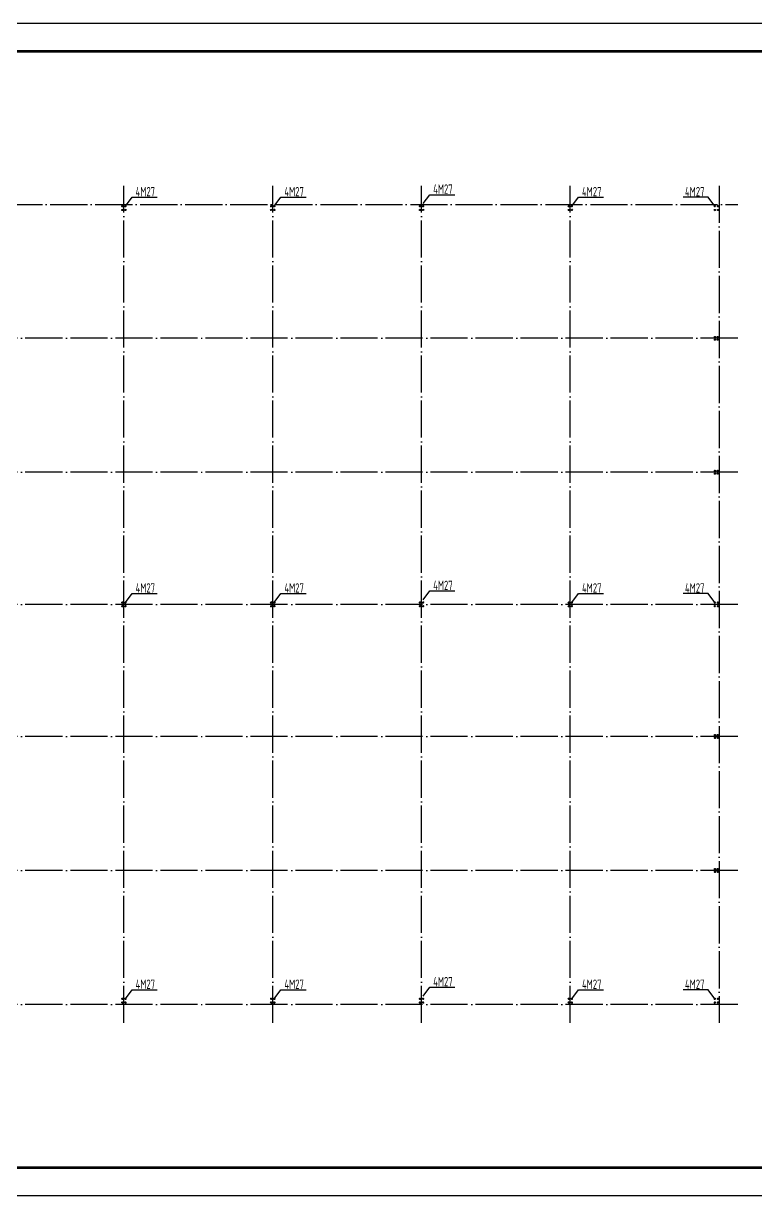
# Model space of a CAD drawing. Extents: x 32461 to 402082, y -617694 to 182569.
# Drawn here: x 115691 to 155051, y -140228 to -77228 of the extents above; entities that cross this region are included whole.
import ezdxf

# ---------------------------------------------------------------- set-up
doc = ezdxf.new("R2010")
doc.units = 0
doc.header["$LTSCALE"] = 1000
doc.header["$MEASUREMENT"] = 0
doc.linetypes.add('DASH', pattern=[0.35, 0.25, -0.1])
doc.linetypes.add('DOTE', pattern=[2.42, 2, -0.2, 0.02, -0.2])
for name, color, linetype in [('DOTE', 252, 'CONTINUOUS'), ('PUB_HATCH', 8, 'CONTINUOUS'), ('PUB_TITLE', 4, 'CONTINUOUS'), ('REIN', 1, 'CONTINUOUS'), ('WALL', 6, 'CONTINUOUS'), ('锚栓', 60, 'CONTINUOUS')]:
    doc.layers.add(name, color=color, linetype=linetype)
doc.styles.add('TSSD_REIN', font='atssdeng.shx', dxfattribs={"width": 0.7, "bigfont": 'atssdchn.shx'})

msp = doc.modelspace()

# ---------------------------------------------------------------- hatches: boundary and pattern name
at = {"layer": 'PUB_HATCH'}
h = msp.add_hatch(dxfattribs=at)
h.set_pattern_fill('ANSI31', color=256, angle=-90, style=0)
h.set_pattern_definition([(315, (20721.5083, 13330.3366), (1.122532015, 1.122532015), [])])
h.paths.add_polyline_path([(120977.1, -87051.5, 1), (121039.1, -87051.5, 1)])
h = msp.add_hatch(dxfattribs=at)
h.set_pattern_fill('ANSI31', color=256, angle=-90, style=0)
h.set_pattern_definition([(315, (20721.5083, 13130.3366), (1.122532015, 1.122532015), [])])
h.paths.add_polyline_path([(120977.1, -87251.5, 1), (121039.1, -87251.5, 1)])
h = msp.add_hatch(dxfattribs=at)
h.set_pattern_fill('ANSI31', color=256, angle=-90, style=0)
h.set_pattern_definition([(315, (20891.5083, 13330.3366), (1.122532015, 1.122532015), [])])
h.paths.add_polyline_path([(121147.1, -87051.5, 1), (121209.1, -87051.5, 1)])
h = msp.add_hatch(dxfattribs=at)
h.set_pattern_fill('ANSI31', color=256, angle=-90, style=0)
h.set_pattern_definition([(315, (20891.5083, 13130.3366), (1.122532015, 1.122532015), [])])
h.paths.add_polyline_path([(121147.1, -87251.5, 1), (121209.1, -87251.5, 1)])
h = msp.add_hatch(dxfattribs=at)
h.set_pattern_fill('ANSI31', color=256, angle=-90, style=0)
h.set_pattern_definition([(315, (28721.5083, 13330.3366), (1.122532015, 1.122532015), [])])
h.paths.add_polyline_path([(128977.1, -87051.5, 1), (129039.1, -87051.5, 1)])
h = msp.add_hatch(dxfattribs=at)
h.set_pattern_fill('ANSI31', color=256, angle=-90, style=0)
h.set_pattern_definition([(315, (28721.5083, 13130.3366), (1.122532015, 1.122532015), [])])
h.paths.add_polyline_path([(128977.1, -87251.5, 1), (129039.1, -87251.5, 1)])
h = msp.add_hatch(dxfattribs=at)
h.set_pattern_fill('ANSI31', color=256, angle=-90, style=0)
h.set_pattern_definition([(315, (28891.5083, 13330.3366), (1.122532015, 1.122532015), [])])
h.paths.add_polyline_path([(129147.1, -87051.5, 1), (129209.1, -87051.5, 1)])
h = msp.add_hatch(dxfattribs=at)
h.set_pattern_fill('ANSI31', color=256, angle=-90, style=0)
h.set_pattern_definition([(315, (28891.5083, 13130.3366), (1.122532015, 1.122532015), [])])
h.paths.add_polyline_path([(129147.1, -87251.5, 1), (129209.1, -87251.5, 1)])
h = msp.add_hatch(dxfattribs=at)
h.set_pattern_fill('ANSI31', color=256, angle=-90, style=0)
h.set_pattern_definition([(315, (36721.5083, 13330.3366), (1.122532015, 1.122532015), [])])
h.paths.add_polyline_path([(136977.1, -87051.5, 1), (137039.1, -87051.5, 1)])
h = msp.add_hatch(dxfattribs=at)
h.set_pattern_fill('ANSI31', color=256, angle=-90, style=0)
h.set_pattern_definition([(315, (36721.5083, 13130.3366), (1.122532015, 1.122532015), [])])
h.paths.add_polyline_path([(136977.1, -87251.5, 1), (137039.1, -87251.5, 1)])
h = msp.add_hatch(dxfattribs=at)
h.set_pattern_fill('ANSI31', color=256, angle=-90, style=0)
h.set_pattern_definition([(315, (36891.5083, 13330.3366), (1.122532015, 1.122532015), [])])
h.paths.add_polyline_path([(137147.1, -87051.5, 1), (137209.1, -87051.5, 1)])
h = msp.add_hatch(dxfattribs=at)
h.set_pattern_fill('ANSI31', color=256, angle=-90, style=0)
h.set_pattern_definition([(315, (36891.5083, 13130.3366), (1.122532015, 1.122532015), [])])
h.paths.add_polyline_path([(137147.1, -87251.5, 1), (137209.1, -87251.5, 1)])
h = msp.add_hatch(dxfattribs=at)
h.set_pattern_fill('ANSI31', color=256, angle=-90, style=0)
h.set_pattern_definition([(315, (44721.5083, 13330.3366), (1.122532015, 1.122532015), [])])
h.paths.add_polyline_path([(144977.1, -87051.5, 1), (145039.1, -87051.5, 1)])
h = msp.add_hatch(dxfattribs=at)
h.set_pattern_fill('ANSI31', color=256, angle=-90, style=0)
h.set_pattern_definition([(315, (44721.5083, 13130.3366), (1.122532015, 1.122532015), [])])
h.paths.add_polyline_path([(144977.1, -87251.5, 1), (145039.1, -87251.5, 1)])
h = msp.add_hatch(dxfattribs=at)
h.set_pattern_fill('ANSI31', color=256, angle=-90, style=0)
h.set_pattern_definition([(315, (44891.5083, 13330.3366), (1.122532015, 1.122532015), [])])
h.paths.add_polyline_path([(145147.1, -87051.5, 1), (145209.1, -87051.5, 1)])
h = msp.add_hatch(dxfattribs=at)
h.set_pattern_fill('ANSI31', color=256, angle=-90, style=0)
h.set_pattern_definition([(315, (44891.5083, 13130.3366), (1.122532015, 1.122532015), [])])
h.paths.add_polyline_path([(145147.1, -87251.5, 1), (145209.1, -87251.5, 1)])
h = msp.add_hatch(dxfattribs=at)
h.set_pattern_fill('ANSI31', color=256, angle=-90, style=0)
h.set_pattern_definition([(225, (253144.5941, 13330.3366), (-1.122532015, 1.122532015), [])])
h.paths.add_polyline_path([(152889.1, -87051.5, -1), (152827.1, -87051.5, -1)])
h = msp.add_hatch(dxfattribs=at)
h.set_pattern_fill('ANSI31', color=256, angle=-90, style=0)
h.set_pattern_definition([(225, (253144.5941, 13130.3366), (-1.122532015, 1.122532015), [])])
h.paths.add_polyline_path([(152889.1, -87251.5, -1), (152827.1, -87251.5, -1)])
h = msp.add_hatch(dxfattribs=at)
h.set_pattern_fill('ANSI31', color=256, angle=-90, style=0)
h.set_pattern_definition([(225, (253314.5941, 13330.3366), (-1.122532015, 1.122532015), [])])
h.paths.add_polyline_path([(153059.1, -87051.5, -1), (152997.1, -87051.5, -1)])
h = msp.add_hatch(dxfattribs=at)
h.set_pattern_fill('ANSI31', color=256, angle=-90, style=0)
h.set_pattern_definition([(225, (253314.5941, 13130.3366), (-1.122532015, 1.122532015), [])])
h.paths.add_polyline_path([(153059.1, -87251.5, -1), (152997.1, -87251.5, -1)])
h = msp.add_hatch(dxfattribs=at)
h.set_pattern_fill('ANSI31', color=256, angle=-90, style=0)
h.set_pattern_definition([(225, (253154.5941, 6305.3366), (-1.122532015, 1.122532015), [])])
h.paths.add_polyline_path([(152899.1, -94076.5, -1), (152837.1, -94076.5, -1)])
h = msp.add_hatch(dxfattribs=at)
h.set_pattern_fill('ANSI31', color=256, angle=-90, style=0)
h.set_pattern_definition([(225, (253154.5941, 6155.3366), (-1.122532015, 1.122532015), [])])
h.paths.add_polyline_path([(152899.1, -94226.5, -1), (152837.1, -94226.5, -1)])
h = msp.add_hatch(dxfattribs=at)
h.set_pattern_fill('ANSI31', color=256, angle=-90, style=0)
h.set_pattern_definition([(225, (253304.5941, 6305.3366), (-1.122532015, 1.122532015), [])])
h.paths.add_polyline_path([(153049.1, -94076.5, -1), (152987.1, -94076.5, -1)])
h = msp.add_hatch(dxfattribs=at)
h.set_pattern_fill('ANSI31', color=256, angle=-90, style=0)
h.set_pattern_definition([(225, (253304.5941, 6155.3366), (-1.122532015, 1.122532015), [])])
h.paths.add_polyline_path([(153049.1, -94226.5, -1), (152987.1, -94226.5, -1)])
h = msp.add_hatch(dxfattribs=at)
h.set_pattern_fill('ANSI31', color=256, angle=-90, style=0)
h.set_pattern_definition([(225, (253154.5941, -894.6634), (-1.122532015, 1.122532015), [])])
h.paths.add_polyline_path([(152899.1, -101276.5, -1), (152837.1, -101276.5, -1)])
h = msp.add_hatch(dxfattribs=at)
h.set_pattern_fill('ANSI31', color=256, angle=-90, style=0)
h.set_pattern_definition([(225, (253154.5941, -1044.6634), (-1.122532015, 1.122532015), [])])
h.paths.add_polyline_path([(152899.1, -101426.5, -1), (152837.1, -101426.5, -1)])
h = msp.add_hatch(dxfattribs=at)
h.set_pattern_fill('ANSI31', color=256, angle=-90, style=0)
h.set_pattern_definition([(225, (253304.5941, -894.6634), (-1.122532015, 1.122532015), [])])
h.paths.add_polyline_path([(153049.1, -101276.5, -1), (152987.1, -101276.5, -1)])
h = msp.add_hatch(dxfattribs=at)
h.set_pattern_fill('ANSI31', color=256, angle=-90, style=0)
h.set_pattern_definition([(225, (253304.5941, -1044.6634), (-1.122532015, 1.122532015), [])])
h.paths.add_polyline_path([(153049.1, -101426.5, -1), (152987.1, -101426.5, -1)])
h = msp.add_hatch(dxfattribs=at)
h.set_pattern_fill('ANSI31', color=256, angle=-90, style=0)
h.set_pattern_definition([(315, (20721.5083, -7969.6634), (1.122532015, 1.122532015), [])])
h.paths.add_polyline_path([(120977.1, -108351.5, 1), (121039.1, -108351.5, 1)])
h = msp.add_hatch(dxfattribs=at)
h.set_pattern_fill('ANSI31', color=256, angle=-90, style=0)
h.set_pattern_definition([(315, (20891.5083, -7969.6634), (1.122532015, 1.122532015), [])])
h.paths.add_polyline_path([(121147.1, -108351.5, 1), (121209.1, -108351.5, 1)])
h = msp.add_hatch(dxfattribs=at)
h.set_pattern_fill('ANSI31', color=256, angle=-90, style=0)
h.set_pattern_definition([(315, (28721.5083, -7969.6634), (1.122532015, 1.122532015), [])])
h.paths.add_polyline_path([(128977.1, -108351.5, 1), (129039.1, -108351.5, 1)])
h = msp.add_hatch(dxfattribs=at)
h.set_pattern_fill('ANSI31', color=256, angle=-90, style=0)
h.set_pattern_definition([(315, (28891.5083, -7969.6634), (1.122532015, 1.122532015), [])])
h.paths.add_polyline_path([(129147.1, -108351.5, 1), (129209.1, -108351.5, 1)])
h = msp.add_hatch(dxfattribs=at)
h.set_pattern_fill('ANSI31', color=256, angle=-90, style=0)
h.set_pattern_definition([(315, (36721.5083, -7969.6634), (1.122532015, 1.122532015), [])])
h.paths.add_polyline_path([(136977.1, -108351.5, 1), (137039.1, -108351.5, 1)])
h = msp.add_hatch(dxfattribs=at)
h.set_pattern_fill('ANSI31', color=256, angle=-90, style=0)
h.set_pattern_definition([(315, (36891.5083, -7969.6634), (1.122532015, 1.122532015), [])])
h.paths.add_polyline_path([(137147.1, -108351.5, 1), (137209.1, -108351.5, 1)])
h = msp.add_hatch(dxfattribs=at)
h.set_pattern_fill('ANSI31', color=256, angle=-90, style=0)
h.set_pattern_definition([(315, (44721.5083, -7969.6634), (1.122532015, 1.122532015), [])])
h.paths.add_polyline_path([(144977.1, -108351.5, 1), (145039.1, -108351.5, 1)])
h = msp.add_hatch(dxfattribs=at)
h.set_pattern_fill('ANSI31', color=256, angle=-90, style=0)
h.set_pattern_definition([(315, (44891.5083, -7969.6634), (1.122532015, 1.122532015), [])])
h.paths.add_polyline_path([(145147.1, -108351.5, 1), (145209.1, -108351.5, 1)])
h = msp.add_hatch(dxfattribs=at)
h.set_pattern_fill('ANSI31', color=256, angle=-90, style=0)
h.set_pattern_definition([(225, (253144.5941, -7969.6634), (-1.122532015, 1.122532015), [])])
h.paths.add_polyline_path([(152889.1, -108351.5, -1), (152827.1, -108351.5, -1)])
h = msp.add_hatch(dxfattribs=at)
h.set_pattern_fill('ANSI31', color=256, angle=-90, style=0)
h.set_pattern_definition([(225, (253314.5941, -7969.6634), (-1.122532015, 1.122532015), [])])
h.paths.add_polyline_path([(153059.1, -108351.5, -1), (152997.1, -108351.5, -1)])
h = msp.add_hatch(dxfattribs=at)
h.set_pattern_fill('ANSI31', color=256, angle=-90, style=0)
h.set_pattern_definition([(315, (20721.5083, -8169.6634), (1.122532015, 1.122532015), [])])
h.paths.add_polyline_path([(120977.1, -108551.5, 1), (121039.1, -108551.5, 1)])
h = msp.add_hatch(dxfattribs=at)
h.set_pattern_fill('ANSI31', color=256, angle=-90, style=0)
h.set_pattern_definition([(315, (20891.5083, -8169.6634), (1.122532015, 1.122532015), [])])
h.paths.add_polyline_path([(121147.1, -108551.5, 1), (121209.1, -108551.5, 1)])
h = msp.add_hatch(dxfattribs=at)
h.set_pattern_fill('ANSI31', color=256, angle=-90, style=0)
h.set_pattern_definition([(315, (28721.5083, -8169.6634), (1.122532015, 1.122532015), [])])
h.paths.add_polyline_path([(128977.1, -108551.5, 1), (129039.1, -108551.5, 1)])
h = msp.add_hatch(dxfattribs=at)
h.set_pattern_fill('ANSI31', color=256, angle=-90, style=0)
h.set_pattern_definition([(315, (28891.5083, -8169.6634), (1.122532015, 1.122532015), [])])
h.paths.add_polyline_path([(129147.1, -108551.5, 1), (129209.1, -108551.5, 1)])
h = msp.add_hatch(dxfattribs=at)
h.set_pattern_fill('ANSI31', color=256, angle=-90, style=0)
h.set_pattern_definition([(315, (36721.5083, -8169.6634), (1.122532015, 1.122532015), [])])
h.paths.add_polyline_path([(136977.1, -108551.5, 1), (137039.1, -108551.5, 1)])
h = msp.add_hatch(dxfattribs=at)
h.set_pattern_fill('ANSI31', color=256, angle=-90, style=0)
h.set_pattern_definition([(315, (36891.5083, -8169.6634), (1.122532015, 1.122532015), [])])
h.paths.add_polyline_path([(137147.1, -108551.5, 1), (137209.1, -108551.5, 1)])
h = msp.add_hatch(dxfattribs=at)
h.set_pattern_fill('ANSI31', color=256, angle=-90, style=0)
h.set_pattern_definition([(315, (44721.5083, -8169.6634), (1.122532015, 1.122532015), [])])
h.paths.add_polyline_path([(144977.1, -108551.5, 1), (145039.1, -108551.5, 1)])
h = msp.add_hatch(dxfattribs=at)
h.set_pattern_fill('ANSI31', color=256, angle=-90, style=0)
h.set_pattern_definition([(315, (44891.5083, -8169.6634), (1.122532015, 1.122532015), [])])
h.paths.add_polyline_path([(145147.1, -108551.5, 1), (145209.1, -108551.5, 1)])
h = msp.add_hatch(dxfattribs=at)
h.set_pattern_fill('ANSI31', color=256, angle=-90, style=0)
h.set_pattern_definition([(225, (253144.5941, -8169.6634), (-1.122532015, 1.122532015), [])])
h.paths.add_polyline_path([(152889.1, -108551.5, -1), (152827.1, -108551.5, -1)])
h = msp.add_hatch(dxfattribs=at)
h.set_pattern_fill('ANSI31', color=256, angle=-90, style=0)
h.set_pattern_definition([(225, (253314.5941, -8169.6634), (-1.122532015, 1.122532015), [])])
h.paths.add_polyline_path([(153059.1, -108551.5, -1), (152997.1, -108551.5, -1)])
h = msp.add_hatch(dxfattribs=at)
h.set_pattern_fill('ANSI31', color=256, angle=-90, style=0)
h.set_pattern_definition([(225, (253154.5941, -15094.6634), (-1.122532015, 1.122532015), [])])
h.paths.add_polyline_path([(152899.1, -115476.5, -1), (152837.1, -115476.5, -1)])
h = msp.add_hatch(dxfattribs=at)
h.set_pattern_fill('ANSI31', color=256, angle=-90, style=0)
h.set_pattern_definition([(225, (253154.5941, -15244.6634), (-1.122532015, 1.122532015), [])])
h.paths.add_polyline_path([(152899.1, -115626.5, -1), (152837.1, -115626.5, -1)])
h = msp.add_hatch(dxfattribs=at)
h.set_pattern_fill('ANSI31', color=256, angle=-90, style=0)
h.set_pattern_definition([(225, (253304.5941, -15094.6634), (-1.122532015, 1.122532015), [])])
h.paths.add_polyline_path([(153049.1, -115476.5, -1), (152987.1, -115476.5, -1)])
h = msp.add_hatch(dxfattribs=at)
h.set_pattern_fill('ANSI31', color=256, angle=-90, style=0)
h.set_pattern_definition([(225, (253304.5941, -15244.6634), (-1.122532015, 1.122532015), [])])
h.paths.add_polyline_path([(153049.1, -115626.5, -1), (152987.1, -115626.5, -1)])
h = msp.add_hatch(dxfattribs=at)
h.set_pattern_fill('ANSI31', color=256, angle=-90, style=0)
h.set_pattern_definition([(225, (253154.5941, -22294.6634), (-1.122532015, 1.122532015), [])])
h.paths.add_polyline_path([(152899.1, -122676.5, -1), (152837.1, -122676.5, -1)])
h = msp.add_hatch(dxfattribs=at)
h.set_pattern_fill('ANSI31', color=256, angle=-90, style=0)
h.set_pattern_definition([(225, (253154.5941, -22444.6634), (-1.122532015, 1.122532015), [])])
h.paths.add_polyline_path([(152899.1, -122826.5, -1), (152837.1, -122826.5, -1)])
h = msp.add_hatch(dxfattribs=at)
h.set_pattern_fill('ANSI31', color=256, angle=-90, style=0)
h.set_pattern_definition([(225, (253304.5941, -22294.6634), (-1.122532015, 1.122532015), [])])
h.paths.add_polyline_path([(153049.1, -122676.5, -1), (152987.1, -122676.5, -1)])
h = msp.add_hatch(dxfattribs=at)
h.set_pattern_fill('ANSI31', color=256, angle=-90, style=0)
h.set_pattern_definition([(225, (253304.5941, -22444.6634), (-1.122532015, 1.122532015), [])])
h.paths.add_polyline_path([(153049.1, -122826.5, -1), (152987.1, -122826.5, -1)])
h = msp.add_hatch(dxfattribs=at)
h.set_pattern_fill('ANSI31', color=256, angle=-90, style=0)
h.set_pattern_definition([(45, (20721.5083, -230033.345), (1.122532015, -1.122532015), [])])
h.paths.add_polyline_path([(120977.1, -129651.5, -1), (121039.1, -129651.5, -1)])
h = msp.add_hatch(dxfattribs=at)
h.set_pattern_fill('ANSI31', color=256, angle=-90, style=0)
h.set_pattern_definition([(45, (20891.5083, -230033.345), (1.122532015, -1.122532015), [])])
h.paths.add_polyline_path([(121147.1, -129651.5, -1), (121209.1, -129651.5, -1)])
h = msp.add_hatch(dxfattribs=at)
h.set_pattern_fill('ANSI31', color=256, angle=-90, style=0)
h.set_pattern_definition([(45, (28721.5083, -230033.345), (1.122532015, -1.122532015), [])])
h.paths.add_polyline_path([(128977.1, -129651.5, -1), (129039.1, -129651.5, -1)])
h = msp.add_hatch(dxfattribs=at)
h.set_pattern_fill('ANSI31', color=256, angle=-90, style=0)
h.set_pattern_definition([(45, (28891.5083, -230033.345), (1.122532015, -1.122532015), [])])
h.paths.add_polyline_path([(129147.1, -129651.5, -1), (129209.1, -129651.5, -1)])
h = msp.add_hatch(dxfattribs=at)
h.set_pattern_fill('ANSI31', color=256, angle=-90, style=0)
h.set_pattern_definition([(45, (36721.5083, -230033.345), (1.122532015, -1.122532015), [])])
h.paths.add_polyline_path([(136977.1, -129651.5, -1), (137039.1, -129651.5, -1)])
h = msp.add_hatch(dxfattribs=at)
h.set_pattern_fill('ANSI31', color=256, angle=-90, style=0)
h.set_pattern_definition([(45, (36891.5083, -230033.345), (1.122532015, -1.122532015), [])])
h.paths.add_polyline_path([(137147.1, -129651.5, -1), (137209.1, -129651.5, -1)])
h = msp.add_hatch(dxfattribs=at)
h.set_pattern_fill('ANSI31', color=256, angle=-90, style=0)
h.set_pattern_definition([(45, (44721.5083, -230033.345), (1.122532015, -1.122532015), [])])
h.paths.add_polyline_path([(144977.1, -129651.5, -1), (145039.1, -129651.5, -1)])
h = msp.add_hatch(dxfattribs=at)
h.set_pattern_fill('ANSI31', color=256, angle=-90, style=0)
h.set_pattern_definition([(45, (44891.5083, -230033.345), (1.122532015, -1.122532015), [])])
h.paths.add_polyline_path([(145147.1, -129651.5, -1), (145209.1, -129651.5, -1)])
h = msp.add_hatch(dxfattribs=at)
h.set_pattern_fill('ANSI31', color=256, angle=-90, style=0)
h.set_pattern_definition([(135, (253144.5941, -230033.345), (-1.122532015, -1.122532015), [])])
h.paths.add_polyline_path([(152827.1, -129651.5, -1), (152889.1, -129651.5, -1)])
h = msp.add_hatch(dxfattribs=at)
h.set_pattern_fill('ANSI31', color=256, angle=-90, style=0)
h.set_pattern_definition([(135, (253314.5941, -230033.345), (-1.122532015, -1.122532015), [])])
h.paths.add_polyline_path([(152997.1, -129651.5, -1), (153059.1, -129651.5, -1)])
h = msp.add_hatch(dxfattribs=at)
h.set_pattern_fill('ANSI31', color=256, angle=-90, style=0)
h.set_pattern_definition([(45, (20721.5083, -230233.345), (1.122532015, -1.122532015), [])])
h.paths.add_polyline_path([(120977.1, -129851.5, -1), (121039.1, -129851.5, -1)])
h = msp.add_hatch(dxfattribs=at)
h.set_pattern_fill('ANSI31', color=256, angle=-90, style=0)
h.set_pattern_definition([(45, (20891.5083, -230233.345), (1.122532015, -1.122532015), [])])
h.paths.add_polyline_path([(121147.1, -129851.5, -1), (121209.1, -129851.5, -1)])
h = msp.add_hatch(dxfattribs=at)
h.set_pattern_fill('ANSI31', color=256, angle=-90, style=0)
h.set_pattern_definition([(45, (28721.5083, -230233.345), (1.122532015, -1.122532015), [])])
h.paths.add_polyline_path([(128977.1, -129851.5, -1), (129039.1, -129851.5, -1)])
h = msp.add_hatch(dxfattribs=at)
h.set_pattern_fill('ANSI31', color=256, angle=-90, style=0)
h.set_pattern_definition([(45, (28891.5083, -230233.345), (1.122532015, -1.122532015), [])])
h.paths.add_polyline_path([(129147.1, -129851.5, -1), (129209.1, -129851.5, -1)])
h = msp.add_hatch(dxfattribs=at)
h.set_pattern_fill('ANSI31', color=256, angle=-90, style=0)
h.set_pattern_definition([(45, (36721.5083, -230233.345), (1.122532015, -1.122532015), [])])
h.paths.add_polyline_path([(136977.1, -129851.5, -1), (137039.1, -129851.5, -1)])
h = msp.add_hatch(dxfattribs=at)
h.set_pattern_fill('ANSI31', color=256, angle=-90, style=0)
h.set_pattern_definition([(45, (36891.5083, -230233.345), (1.122532015, -1.122532015), [])])
h.paths.add_polyline_path([(137147.1, -129851.5, -1), (137209.1, -129851.5, -1)])
h = msp.add_hatch(dxfattribs=at)
h.set_pattern_fill('ANSI31', color=256, angle=-90, style=0)
h.set_pattern_definition([(45, (44721.5083, -230233.345), (1.122532015, -1.122532015), [])])
h.paths.add_polyline_path([(144977.1, -129851.5, -1), (145039.1, -129851.5, -1)])
h = msp.add_hatch(dxfattribs=at)
h.set_pattern_fill('ANSI31', color=256, angle=-90, style=0)
h.set_pattern_definition([(45, (44891.5083, -230233.345), (1.122532015, -1.122532015), [])])
h.paths.add_polyline_path([(145147.1, -129851.5, -1), (145209.1, -129851.5, -1)])
h = msp.add_hatch(dxfattribs=at)
h.set_pattern_fill('ANSI31', color=256, angle=-90, style=0)
h.set_pattern_definition([(135, (253144.5941, -230233.345), (-1.122532015, -1.122532015), [])])
h.paths.add_polyline_path([(152827.1, -129851.5, -1), (152889.1, -129851.5, -1)])
h = msp.add_hatch(dxfattribs=at)
h.set_pattern_fill('ANSI31', color=256, angle=-90, style=0)
h.set_pattern_definition([(135, (253314.5941, -230233.345), (-1.122532015, -1.122532015), [])])
h.paths.add_polyline_path([(153059.1, -129851.5, 1), (152997.1, -129851.5, 1)])

# ---------------------------------------------------------------- linework, layer by layer
at = {"layer": 'DOTE', "color": 251, "linetype": 'DOTE'}
for p, q in [((121093.1, -130951.5), (121093.1, -85951.5)), ((129093.1, -130951.5), (129093.1, -85951.5)), ((137093.1, -130951.5), (137093.1, -85951.5)), ((145093.1, -130951.5), (145093.1, -85951.5)), ((153093.1, -85951.5), (153093.1, -130951.5)), ((88093.1, -86951.5), (154093.1, -86951.5)), ((154093.1, -94151.5), (88093.1, -94151.5)), ((154093.1, -101351.5), (88093.1, -101351.5)), ((154093.1, -108451.5), (88093.1, -108451.5)), ((154093.1, -115551.5), (88093.1, -115551.5)), ((154093.1, -122751.5), (88093.1, -122751.5)), ((154093.1, -129951.5), (88093.1, -129951.5))]:
    msp.add_line(p, q, dxfattribs=at)
at = {"layer": 'PUB_TITLE'}
msp.add_lwpolyline([(74273.1, -140227.8), (185723.1, -140227.8), (185723.1, -77227.8), (74273.1, -77227.8)], close=True, dxfattribs=at)
at = {"layer": 'PUB_TITLE', "const_width": 150}
msp.add_lwpolyline([(78023.1, -138727.8), (184223.1, -138727.8), (184223.1, -78727.8), (78023.1, -78727.8)], close=True, dxfattribs=at)
at = {"layer": 'REIN', "linetype": 'DASH'}
for p, q in [((120979.8, -87051.5), (121036.3, -87051.5)), ((120979.8, -87251.5), (121036.3, -87251.5)), ((121008.1, -87079.7), (121008.1, -87023.3)), ((121008.1, -87279.7), (121008.1, -87223.3)), ((121149.8, -87051.5), (121206.3, -87051.5)), ((121149.8, -87251.5), (121206.3, -87251.5)), ((121178.1, -87079.7), (121178.1, -87023.3)), ((121178.1, -87279.7), (121178.1, -87223.3)), ((128979.8, -87051.5), (129036.3, -87051.5)), ((128979.8, -87251.5), (129036.3, -87251.5)), ((129008.1, -87079.7), (129008.1, -87023.3)), ((129008.1, -87279.7), (129008.1, -87223.3)), ((129149.8, -87051.5), (129206.3, -87051.5)), ((129149.8, -87251.5), (129206.3, -87251.5)), ((129178.1, -87079.7), (129178.1, -87023.3)), ((129178.1, -87279.7), (129178.1, -87223.3)), ((136979.8, -87051.5), (137036.3, -87051.5)), ((136979.8, -87251.5), (137036.3, -87251.5)), ((137008.1, -87079.7), (137008.1, -87023.3)), ((137008.1, -87279.7), (137008.1, -87223.3)), ((137149.8, -87051.5), (137206.3, -87051.5)), ((137149.8, -87251.5), (137206.3, -87251.5)), ((137178.1, -87079.7), (137178.1, -87023.3)), ((137178.1, -87279.7), (137178.1, -87223.3)), ((144979.8, -87051.5), (145036.3, -87051.5)), ((144979.8, -87251.5), (145036.3, -87251.5)), ((145008.1, -87079.7), (145008.1, -87023.3)), ((145008.1, -87279.7), (145008.1, -87223.3)), ((145149.8, -87051.5), (145206.3, -87051.5)), ((145149.8, -87251.5), (145206.3, -87251.5)), ((145178.1, -87079.7), (145178.1, -87023.3)), ((145178.1, -87279.7), (145178.1, -87223.3)), ((152886.3, -87051.5), (152829.8, -87051.5)), ((152886.3, -87251.5), (152829.8, -87251.5)), ((152858.1, -87079.7), (152858.1, -87023.3)), ((152858.1, -87279.7), (152858.1, -87223.3)), ((153056.3, -87051.5), (152999.8, -87051.5)), ((153056.3, -87251.5), (152999.8, -87251.5)), ((153028.1, -87079.7), (153028.1, -87023.3)), ((153028.1, -87279.7), (153028.1, -87223.3)), ((152896.3, -94076.5), (152839.8, -94076.5)), ((152896.3, -94226.5), (152839.8, -94226.5)), ((152868.1, -94104.7), (152868.1, -94048.3)), ((152868.1, -94254.7), (152868.1, -94198.3)), ((153046.3, -94076.5), (152989.8, -94076.5)), ((153046.3, -94226.5), (152989.8, -94226.5)), ((153018.1, -94104.7), (153018.1, -94048.3)), ((153018.1, -94254.7), (153018.1, -94198.3)), ((152896.3, -101276.5), (152839.8, -101276.5)), ((152896.3, -101426.5), (152839.8, -101426.5)), ((152868.1, -101304.7), (152868.1, -101248.3)), ((152868.1, -101454.7), (152868.1, -101398.3)), ((153046.3, -101276.5), (152989.8, -101276.5)), ((153046.3, -101426.5), (152989.8, -101426.5)), ((153018.1, -101304.7), (153018.1, -101248.3)), ((153018.1, -101454.7), (153018.1, -101398.3)), ((120979.8, -108351.5), (121036.3, -108351.5)), ((121008.1, -108379.7), (121008.1, -108323.3)), ((121149.8, -108351.5), (121206.3, -108351.5)), ((121178.1, -108379.7), (121178.1, -108323.3)), ((128979.8, -108351.5), (129036.3, -108351.5)), ((129008.1, -108379.7), (129008.1, -108323.3)), ((129149.8, -108351.5), (129206.3, -108351.5)), ((129178.1, -108379.7), (129178.1, -108323.3)), ((136979.8, -108351.5), (137036.3, -108351.5)), ((137008.1, -108379.7), (137008.1, -108323.3)), ((137149.8, -108351.5), (137206.3, -108351.5)), ((137178.1, -108379.7), (137178.1, -108323.3)), ((144979.8, -108351.5), (145036.3, -108351.5)), ((145008.1, -108379.7), (145008.1, -108323.3)), ((145149.8, -108351.5), (145206.3, -108351.5)), ((145178.1, -108379.7), (145178.1, -108323.3)), ((152886.3, -108351.5), (152829.8, -108351.5)), ((152858.1, -108379.7), (152858.1, -108323.3)), ((153056.3, -108351.5), (152999.8, -108351.5)), ((153028.1, -108379.7), (153028.1, -108323.3)), ((120979.8, -108551.5), (121036.3, -108551.5)), ((121008.1, -108579.7), (121008.1, -108523.3)), ((121149.8, -108551.5), (121206.3, -108551.5)), ((121178.1, -108579.7), (121178.1, -108523.3)), ((128979.8, -108551.5), (129036.3, -108551.5)), ((129008.1, -108579.7), (129008.1, -108523.3)), ((129149.8, -108551.5), (129206.3, -108551.5)), ((129178.1, -108579.7), (129178.1, -108523.3)), ((136979.8, -108551.5), (137036.3, -108551.5)), ((137008.1, -108579.7), (137008.1, -108523.3)), ((137149.8, -108551.5), (137206.3, -108551.5)), ((137178.1, -108579.7), (137178.1, -108523.3)), ((144979.8, -108551.5), (145036.3, -108551.5)), ((145008.1, -108579.7), (145008.1, -108523.3)), ((145149.8, -108551.5), (145206.3, -108551.5)), ((145178.1, -108579.7), (145178.1, -108523.3)), ((152886.3, -108551.5), (152829.8, -108551.5)), ((152858.1, -108579.7), (152858.1, -108523.3)), ((153056.3, -108551.5), (152999.8, -108551.5)), ((153028.1, -108579.7), (153028.1, -108523.3)), ((152896.3, -115476.5), (152839.8, -115476.5)), ((152896.3, -115626.5), (152839.8, -115626.5)), ((152868.1, -115504.7), (152868.1, -115448.3)), ((152868.1, -115654.7), (152868.1, -115598.3)), ((153046.3, -115476.5), (152989.8, -115476.5)), ((153046.3, -115626.5), (152989.8, -115626.5)), ((153018.1, -115504.7), (153018.1, -115448.3)), ((153018.1, -115654.7), (153018.1, -115598.3)), ((152896.3, -122676.5), (152839.8, -122676.5)), ((152896.3, -122826.5), (152839.8, -122826.5)), ((152868.1, -122704.7), (152868.1, -122648.3)), ((152868.1, -122854.7), (152868.1, -122798.3)), ((153046.3, -122676.5), (152989.8, -122676.5)), ((153046.3, -122826.5), (152989.8, -122826.5)), ((153018.1, -122704.7), (153018.1, -122648.3)), ((153018.1, -122854.7), (153018.1, -122798.3)), ((120979.8, -129651.5), (121036.3, -129651.5)), ((121008.1, -129623.3), (121008.1, -129679.7)), ((121149.8, -129651.5), (121206.3, -129651.5)), ((121178.1, -129623.3), (121178.1, -129679.7)), ((128979.8, -129651.5), (129036.3, -129651.5)), ((129008.1, -129623.3), (129008.1, -129679.7)), ((129149.8, -129651.5), (129206.3, -129651.5)), ((129178.1, -129623.3), (129178.1, -129679.7)), ((136979.8, -129651.5), (137036.3, -129651.5)), ((137008.1, -129623.3), (137008.1, -129679.7)), ((137149.8, -129651.5), (137206.3, -129651.5)), ((137178.1, -129623.3), (137178.1, -129679.7)), ((144979.8, -129651.5), (145036.3, -129651.5)), ((145008.1, -129623.3), (145008.1, -129679.7)), ((145149.8, -129651.5), (145206.3, -129651.5)), ((145178.1, -129623.3), (145178.1, -129679.7)), ((152886.3, -129651.5), (152829.8, -129651.5)), ((152858.1, -129623.3), (152858.1, -129679.7)), ((153056.3, -129651.5), (152999.8, -129651.5)), ((153028.1, -129623.3), (153028.1, -129679.7)), ((120979.8, -129851.5), (121036.3, -129851.5)), ((121008.1, -129823.3), (121008.1, -129879.7)), ((121149.8, -129851.5), (121206.3, -129851.5)), ((121178.1, -129823.3), (121178.1, -129879.7)), ((128979.8, -129851.5), (129036.3, -129851.5)), ((129008.1, -129823.3), (129008.1, -129879.7)), ((129149.8, -129851.5), (129206.3, -129851.5)), ((129178.1, -129823.3), (129178.1, -129879.7)), ((136979.8, -129851.5), (137036.3, -129851.5)), ((137008.1, -129823.3), (137008.1, -129879.7)), ((137149.8, -129851.5), (137206.3, -129851.5)), ((137178.1, -129823.3), (137178.1, -129879.7)), ((144979.8, -129851.5), (145036.3, -129851.5)), ((145008.1, -129823.3), (145008.1, -129879.7)), ((145149.8, -129851.5), (145206.3, -129851.5)), ((145178.1, -129823.3), (145178.1, -129879.7)), ((152886.3, -129851.5), (152829.8, -129851.5)), ((152858.1, -129823.3), (152858.1, -129879.7)), ((153056.3, -129851.5), (152999.8, -129851.5)), ((153028.1, -129823.3), (153028.1, -129879.7))]:
    msp.add_line(p, q, dxfattribs=at)
at = {"layer": 'WALL'}
for points in [[(121178.1, -87051.5), (121537, -86572.3), (122883.4, -86572.3)], [(129178.1, -87051.5), (129537, -86572.3), (130883.4, -86572.3)], [(137178.1, -86912.3), (137537, -86433.1), (138883.4, -86433.1)], [(145178.1, -87051.5), (145537, -86572.3), (146883.4, -86572.3)], [(152858.1, -87051.5), (152499.1, -86572.3), (151152.7, -86572.3)], [(121178.1, -108351.5), (121537, -107872.3), (122883.4, -107872.3)], [(129178.1, -108351.5), (129537, -107872.3), (130883.4, -107872.3)], [(137178.1, -108212.3), (137537, -107733.1), (138883.4, -107733.1)], [(145178.1, -108351.5), (145537, -107872.3), (146883.4, -107872.3)], [(152858.1, -108351.5), (152499.1, -107872.3), (151152.7, -107872.3)], [(137178.1, -129512.3), (137537, -129033.1), (138883.4, -129033.1)], [(121178.1, -129651.5), (121537, -129172.3), (122883.4, -129172.3)], [(129178.1, -129651.5), (129537, -129172.3), (130883.4, -129172.3)], [(145178.1, -129651.5), (145537, -129172.3), (146883.4, -129172.3)], [(152858.1, -129651.5), (152499.1, -129172.3), (151152.7, -129172.3)]]:
    msp.add_lwpolyline(points, dxfattribs=at)
at = {"layer": '锚栓'}
for centre in [(121008.1, -87051.5), (121008.1, -87251.5), (121178.1, -87051.5), (121178.1, -87251.5), (129008.1, -87051.5), (129008.1, -87251.5), (129178.1, -87051.5), (129178.1, -87251.5), (137008.1, -87051.5), (137008.1, -87251.5), (137178.1, -87051.5), (137178.1, -87251.5), (145008.1, -87051.5), (145008.1, -87251.5), (145178.1, -87051.5), (145178.1, -87251.5), (152858.1, -87051.5), (152858.1, -87251.5), (153028.1, -87051.5), (153028.1, -87251.5), (152868.1, -94076.5), (152868.1, -94226.5), (153018.1, -94076.5), (153018.1, -94226.5), (152868.1, -101276.5), (152868.1, -101426.5), (153018.1, -101276.5), (153018.1, -101426.5), (121008.1, -108351.5), (121178.1, -108351.5), (129008.1, -108351.5), (129178.1, -108351.5), (137008.1, -108351.5), (137178.1, -108351.5), (145008.1, -108351.5), (145178.1, -108351.5), (152858.1, -108351.5), (153028.1, -108351.5), (121008.1, -108551.5), (121178.1, -108551.5), (129008.1, -108551.5), (129178.1, -108551.5), (137008.1, -108551.5), (137178.1, -108551.5), (145008.1, -108551.5), (145178.1, -108551.5), (152858.1, -108551.5), (153028.1, -108551.5), (152868.1, -115476.5), (152868.1, -115626.5), (153018.1, -115476.5), (153018.1, -115626.5), (152868.1, -122676.5), (152868.1, -122826.5), (153018.1, -122676.5), (153018.1, -122826.5), (121008.1, -129651.5), (121178.1, -129651.5), (129008.1, -129651.5), (129178.1, -129651.5), (137008.1, -129651.5), (137178.1, -129651.5), (145008.1, -129651.5), (145178.1, -129651.5), (152858.1, -129651.5), (153028.1, -129651.5), (121008.1, -129851.5), (121178.1, -129851.5), (129008.1, -129851.5), (129178.1, -129851.5), (137008.1, -129851.5), (137178.1, -129851.5), (145008.1, -129851.5), (145178.1, -129851.5), (152858.1, -129851.5), (153028.1, -129851.5)]:
    msp.add_circle(centre, 31, dxfattribs=at)

# ---------------------------------------------------------------- texts
at = {"layer": 'WALL', "style": 'TSSD_REIN', "width": 0.7}
for p in [(121720.7, -86519.7), (129720.7, -86519.7), (137720.7, -86380.5), (145720.7, -86519.7), (151257, -86519.7), (121720.7, -107819.7), (129720.7, -107819.7), (137720.7, -107680.5), (145720.7, -107819.7), (151257, -107819.7), (137720.7, -128980.5), (121720.7, -129119.7), (129720.7, -129119.7), (145720.7, -129119.7), (151257, -129119.7)]:
    msp.add_text('4M27', height=504, dxfattribs=at).set_placement(p)

doc.saveas('drawing.dxf')
